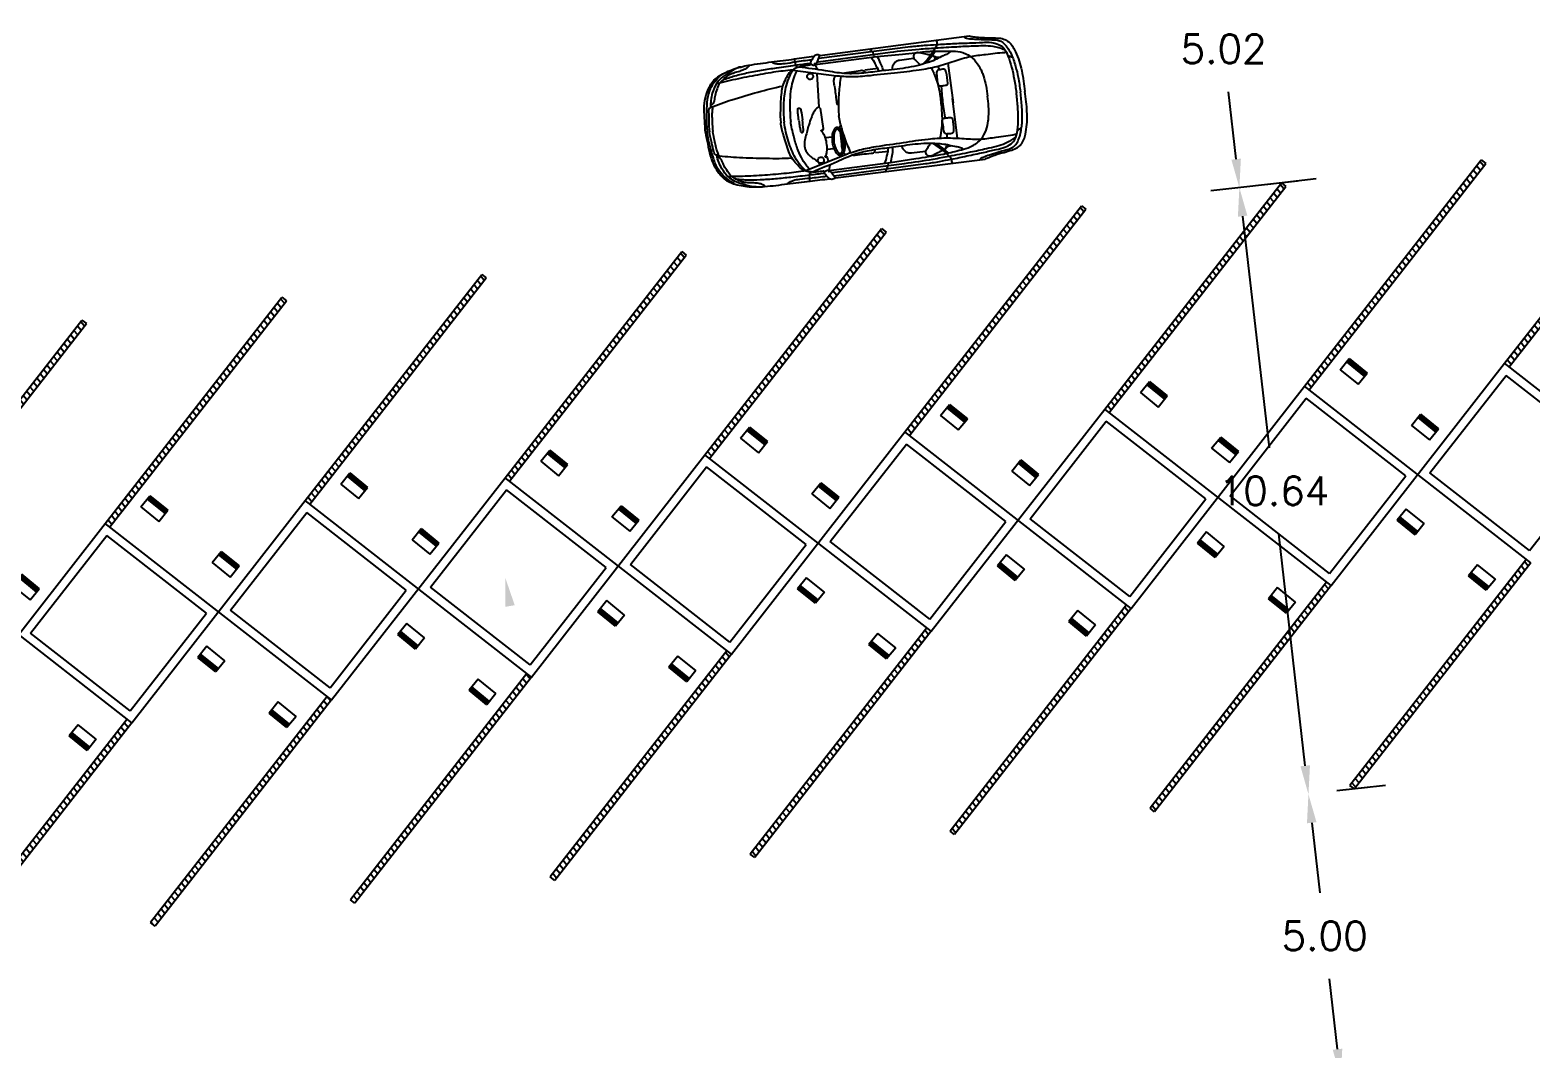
# Model space of a CAD drawing. Extents: x 506 to 706, y 928 to 1038.
# Drawn here: x 601.17 to 627.31, y 955.81 to 973.57 of the extents above; entities that cross this region are included whole.
import ezdxf

# ---------------------------------------------------------------- set-up
doc = ezdxf.new("R2010")
doc.units = 0
doc.header["$LTSCALE"] = 3
doc.header["$MEASUREMENT"] = 0
doc.header["$PDMODE"] = 34
doc.header["$PDSIZE"] = 0.8
doc.layers.get('0').update_dxf_attribs({"color": 3, "linetype": 'CONTINUOUS'})
doc.layers.get('Defpoints').update_dxf_attribs({"linetype": 'CONTINUOUS'})
for name, color, linetype in [('AUTOS', 2, 'CONTINUOUS'), ('CAJON', 37, 'CONTINUOUS'), ('GUAR', 2, 'CONTINUOUS'), ('P', 7, 'CONTINUOUS'), ('TEX-ALUMBRADO', 2, 'CONTINUOUS'), ('TOPE', 200, 'CONTINUOUS')]:
    doc.layers.add(name, color=color, linetype=linetype)
doc.layers.add('ED_GEN', color=7, linetype='CONTINUOUS', lineweight=13)
doc.styles.add('LETRAS2', font='ROMANS.SHX')
doc.dimstyles.new('COT', dxfattribs={"dimtxt": 0.5, "dimasz": 0.5, "dimexe": 0.5, "dimexo": 5, "dimgap": 0.5, "dimtad": 0, "dimtih": 1, "dimtoh": 1, "dimzin": 1, "dimdsep": 46, "dimtxsty": 'LETRAS2', "dimcen": 0.5, "dimclrd": 8, "dimclre": 8, "dimclrt": 2, "dimadec": 0, "dimazin": 0, "dimtfac": 1, "dimtix": 1, "dimtofl": 0, "dimtmove": 0, "dimatfit": 0, "dimfxl": 1, "dimtolj": 1, "dimtzin": 0, "dimarcsym": 0})
pattern_1 = [(310, (1271.9695, 616.589), (0.071816667, 0.060261338), [])]

# ---------------------------------------------------------------- blocks, each defined once
blk = doc.blocks.new('TOPE')
at = {"layer": 'TOPE'}
for p, q in [((-0.311, 0.252), (-0.153, 0.446)), ((-0.2, 0.388), (0.11, 0.136)), ((-0.185, 0.407), (0.126, 0.155)), ((-0.169, 0.427), (0.142, 0.175)), ((-0.153, 0.446), (0.157, 0.194)), ((-0.311, 0.252), (0, 0)), ((0, 0), (0.157, 0.194))]:
    blk.add_line(p, q, dxfattribs=at)
blk = doc.blocks.new('*D135')
at = {"color": 8, "linetype": 'ByBlock'}
for p, q in [((622.694, 975.77), (621.187, 975.598)), ((621.74, 975.158), (621.873, 973.987)), ((622.177, 971.317), (622.044, 972.487)), ((623.244, 970.935), (621.737, 970.763))]:
    blk.add_line(p, q, dxfattribs=at)
for points in [[(621.823, 975.168), (621.657, 975.149), (621.683, 975.655)], [(622.26, 971.326), (622.095, 971.307), (622.234, 970.82)]]:
    blk.add_solid(points, dxfattribs=at)
at = {"layer": 'Defpoints', "color": 0, "linetype": 'ByBlock'}
for p in [(627.661, 976.336), (621.683, 975.655), (628.212, 971.501)]:
    blk.add_point(p, dxfattribs=at)
at = {"color": 2, "linetype": 'ByBlock', "insert": (621.959, 973.237), "char_height": 0.5, "attachment_point": 5, "style": 'LETRAS2'}
blk.add_mtext('\\A1;5.02', dxfattribs=at)
blk = doc.blocks.new('*D136')
at = {"color": 8, "linetype": 'ByBlock'}
for p, q in [((623.574, 970.972), (622.731, 970.876)), ((622.291, 970.323), (622.75, 966.285)), ((623.381, 960.747), (622.921, 964.785)), ((624.778, 960.403), (623.934, 960.307))]:
    blk.add_line(p, q, dxfattribs=at)
for points in [[(622.373, 970.332), (622.208, 970.314), (622.234, 970.82)], [(623.464, 960.756), (623.298, 960.738), (623.437, 960.25)]]:
    blk.add_solid(points, dxfattribs=at)
at = {"layer": 'Defpoints', "color": 0, "linetype": 'ByBlock'}
for p in [(618.606, 970.407), (623.437, 960.25), (619.81, 959.837)]:
    blk.add_point(p, dxfattribs=at)
at = {"color": 2, "linetype": 'ByBlock', "insert": (622.836, 965.535), "char_height": 0.5, "attachment_point": 5, "style": 'LETRAS2'}
blk.add_mtext('\\A1;10.64', dxfattribs=at)
blk = doc.blocks.new('*D137')
at = {"color": 8, "linetype": 'ByBlock'}
for p, q in [((624.468, 960.368), (623.934, 960.307)), ((623.494, 959.753), (623.633, 958.531)), ((623.943, 955.808), (623.804, 957.031)), ((625.03, 955.428), (624.497, 955.368))]:
    blk.add_line(p, q, dxfattribs=at)
for points in [[(623.577, 959.763), (623.411, 959.744), (623.437, 960.25)], [(624.026, 955.817), (623.86, 955.798), (624, 955.311)]]:
    blk.add_solid(points, dxfattribs=at)
at = {"layer": 'Defpoints', "color": 0, "linetype": 'ByBlock'}
for p in [(619.5, 959.802), (624, 955.311), (620.062, 954.863)]:
    blk.add_point(p, dxfattribs=at)
at = {"color": 2, "linetype": 'ByBlock', "insert": (623.719, 957.781), "char_height": 0.5, "attachment_point": 5, "style": 'LETRAS2'}
blk.add_mtext('\\A1;5.00', dxfattribs=at)

msp = doc.modelspace()

# ---------------------------------------------------------------- hatches: boundary and pattern name
at = {"layer": 'GUAR'}
h = msp.add_hatch(dxfattribs=at)
h.set_pattern_fill('ANSI31', color=256, scale=0.75, angle=85, style=0)
h.set_pattern_definition([(130, (1313.75365, 621.37087), (-0.071816667, -0.060261338), [])])
h.paths.add_polyline_path([(629.929, 971.7), (630.008, 971.639), (626.932, 967.697), (626.853, 967.759)])
h = msp.add_hatch(dxfattribs=at)
h.set_pattern_fill('ANSI31', color=256, scale=0.75, angle=85, style=0)
h.set_pattern_definition([(130, (1310.27163, 620.97238), (-0.071816667, -0.060261338), [])])
h.paths.add_polyline_path([(626.447, 971.302), (626.526, 971.24), (623.45, 967.299), (623.371, 967.36)])
h = msp.add_hatch(dxfattribs=at)
h.set_pattern_fill('ANSI31', color=256, scale=0.75, angle=85, style=0)
h.set_pattern_definition([(130, (1306.78962, 620.57389), (-0.071816667, -0.060261338), [])])
h.paths.add_polyline_path([(622.965, 970.903), (623.044, 970.842), (619.968, 966.9), (619.889, 966.962)])
h = msp.add_hatch(dxfattribs=at)
h.set_pattern_fill('ANSI31', color=256, scale=0.75, angle=85, style=0)
h.set_pattern_definition([(130, (1303.30761, 620.1754), (-0.071816667, -0.060261338), [])])
h.paths.add_polyline_path([(619.483, 970.505), (619.562, 970.443), (616.486, 966.502), (616.407, 966.563)])
h = msp.add_hatch(dxfattribs=at)
h.set_pattern_fill('ANSI31', color=256, scale=0.75, angle=85, style=0)
h.set_pattern_definition([(130, (1299.8256, 619.776915), (-0.071816667, -0.060261338), [])])
h.paths.add_polyline_path([(616.001, 970.106), (616.079, 970.045), (613.004, 966.103), (612.925, 966.165)])
h = msp.add_hatch(dxfattribs=at)
h.set_pattern_fill('ANSI31', color=256, scale=0.75, angle=85, style=0)
h.set_pattern_definition([(130, (1296.343585, 619.37843), (-0.071816667, -0.060261338), [])])
h.paths.add_polyline_path([(612.519, 969.708), (612.597, 969.646), (609.522, 965.705), (609.443, 965.766)])
h = msp.add_hatch(dxfattribs=at)
h.set_pattern_fill('ANSI31', color=256, scale=0.75, angle=85, style=0)
h.set_pattern_definition([(130, (1292.86157, 618.97994), (-0.071816667, -0.060261338), [])])
h.paths.add_polyline_path([(609.037, 969.309), (609.115, 969.248), (606.04, 965.306), (605.961, 965.368)])
h = msp.add_hatch(dxfattribs=at)
h.set_pattern_fill('ANSI31', color=256, scale=0.75, angle=85, style=0)
h.set_pattern_definition([(130, (1289.37956, 618.58145), (-0.071816667, -0.060261338), [])])
h.paths.add_polyline_path([(605.555, 968.911), (605.633, 968.849), (602.558, 964.908), (602.479, 964.97)])
h = msp.add_hatch(dxfattribs=at)
h.set_pattern_fill('ANSI31', color=256, scale=0.75, angle=85, style=0)
h.set_pattern_definition([(130, (1285.89755, 618.18296), (-0.071816667, -0.060261338), [])])
h.paths.add_polyline_path([(602.073, 968.512), (602.151, 968.451), (599.076, 964.51), (598.997, 964.571)])
h = msp.add_hatch(dxfattribs=at)
h.set_pattern_fill('ANSI31', color=256, scale=0.75, angle=265, style=0)
h.set_pattern_definition([(310, (-59.58699, 1310.67258), (0.071816667, 0.060261338), [])])
h.paths.add_polyline_path([(624.238, 960.343), (624.159, 960.405), (627.234, 964.346), (627.313, 964.285)])
h = msp.add_hatch(dxfattribs=at)
h.set_pattern_fill('ANSI31', color=256, scale=0.75, angle=265, style=0)
h.set_pattern_definition([(310, (-63.069, 1310.27409), (0.071816667, 0.060261338), [])])
h.paths.add_polyline_path([(620.756, 959.945), (620.677, 960.006), (623.752, 963.948), (623.831, 963.886)])
h = msp.add_hatch(dxfattribs=at)
h.set_pattern_fill('ANSI31', color=256, scale=0.75, angle=265, style=0)
h.set_pattern_definition([(310, (-66.55101, 1309.8756), (0.071816667, 0.060261338), [])])
h.paths.add_polyline_path([(617.274, 959.546), (617.195, 959.608), (620.27, 963.549), (620.349, 963.488)])
h = msp.add_hatch(dxfattribs=at)
h.set_pattern_fill('ANSI31', color=256, scale=0.75, angle=265, style=0)
h.set_pattern_definition(pattern_1)
h.paths.add_polyline_path([(613.792, 959.148), (613.713, 959.209), (616.788, 963.151), (616.867, 963.089)])
h = msp.add_hatch(dxfattribs=at)
h.set_pattern_fill('ANSI31', color=256, scale=0.75, angle=265, style=0)
h.set_pattern_definition(pattern_1)
h.paths.add_polyline_path([(610.31, 958.749), (610.231, 958.811), (613.306, 962.752), (613.385, 962.691)])
h = msp.add_hatch(dxfattribs=at)
h.set_pattern_fill('ANSI31', color=256, scale=0.75, angle=265, style=0)
h.set_pattern_definition(pattern_1)
h.paths.add_polyline_path([(606.828, 958.351), (606.749, 958.412), (609.824, 962.354), (609.903, 962.292)])
h = msp.add_hatch(dxfattribs=at)
h.set_pattern_fill('ANSI31', color=256, scale=0.75, angle=265, style=0)
h.set_pattern_definition(pattern_1)
h.paths.add_polyline_path([(603.346, 957.952), (603.267, 958.014), (606.342, 961.955), (606.421, 961.894)])
h = msp.add_hatch(dxfattribs=at)
h.set_pattern_fill('ANSI31', color=256, scale=0.75, angle=265, style=0)
h.set_pattern_definition(pattern_1)
h.paths.add_polyline_path([(599.864, 957.554), (599.785, 957.616), (602.86, 961.557), (602.939, 961.495)])

# ---------------------------------------------------------------- linework, layer by layer
at = {"layer": 'AUTOS'}
for p, q in [((614.923, 973.12), (617.529, 973.464)), ((614.895, 973.014), (616.151, 973.181)), ((614.91, 973.077), (616.504, 973.277)), ((615.919, 973.104), (616.365, 973.148)), ((614.828, 972.981), (614.871, 972.987)), ((614.847, 972.967), (614.828, 972.981)), ((614.847, 972.967), (615.919, 973.104)), ((614.885, 972.883), (614.847, 972.967)), ((614.871, 972.987), (614.923, 973.12)), ((615.708, 972.87), (615.942, 972.904)), ((616.559, 973.071), (616.312, 973.037)), ((617.158, 972.99), (617.247, 972.298)), ((618.201, 973.12), (618.282, 973.095)), ((614.455, 972.867), (615.214, 972.77)), ((614.874, 972.807), (614.908, 972.22)), ((617.326, 971.681), (617.237, 972.373)), ((614.929, 972.206), (614.983, 971.851)), ((618.368, 971.819), (618.441, 971.863)), ((615.138, 971.701), (615.025, 971.689)), ((614.68, 971.116), (615.39, 971.402)), ((615.171, 971.499), (615.051, 971.483)), ((615.197, 970.99), (617.805, 971.316)), ((615.893, 971.43), (616.128, 971.457)), ((616.157, 971.257), (616.599, 971.327)), ((616.767, 971.451), (616.52, 971.421)), ((615.084, 971.119), (615.07, 971.1)), ((615.07, 971.1), (615.113, 971.106)), ((615.084, 971.119), (616.157, 971.257)), ((615.1, 971.21), (615.084, 971.119)), ((615.113, 971.106), (615.197, 970.99)), ((615.143, 971.085), (616.4, 971.242)), ((615.173, 971.028), (616.766, 971.238))]:
    msp.add_line(p, q, dxfattribs=at)
for centre in [(614.758, 972.758), (614.945, 971.298)]:
    msp.add_ellipse(centre, major_axis=(-0.0068, 0.0532), ratio=0.983266, start_param=-1.570796, end_param=4.712389, dxfattribs=at)
for points, knots in [([(617.44, 973.449), (617.445, 973.441), (617.467, 973.428), (617.528, 973.412), (617.633, 973.411), (617.771, 973.399), (617.904, 973.398), (618.014, 973.399), (618.098, 973.365), (618.16, 973.306), (618.218, 973.23), (618.261, 973.14), (618.305, 973.04), (618.324, 972.97), (618.334, 972.932)], [0, 0, 0, 0, 0.0219205, 0.0572122, 0.1522539, 0.2718866, 0.3894011, 0.4710097, 0.5346344, 0.5986698, 0.6733118, 0.758696, 0.8351341, 0.9293726, 0.9293726, 0.9293726, 0.9293726]), ([(617.529, 973.464), (617.55, 973.454), (617.614, 973.448), (617.729, 973.434), (617.87, 973.433), (618.008, 973.429), (618.119, 973.42), (618.204, 973.372), (618.271, 973.308), (618.332, 973.201), (618.387, 973.066), (618.426, 972.941), (618.439, 972.869), (618.442, 972.853)], [0, 0, 0, 0, 0.056668, 0.14946, 0.28161, 0.392935, 0.481686, 0.542967, 0.622845, 0.69797, 0.833643, 0.965665, 1.00577, 1.00577, 1.00577, 1.00577]), ([(617.208, 973.2), (617.191, 973.183), (617.15, 973.146), (617.058, 973.115), (616.959, 973.055), (616.82, 973.002), (616.656, 972.952), (616.404, 972.897), (616.105, 972.869), (615.82, 972.83), (615.576, 972.806), (615.326, 972.801), (614.978, 972.867), (614.716, 972.9), (614.562, 972.92)], [0, 0, 0, 0, 0.05975, 0.126928, 0.230034, 0.336675, 0.482225, 0.641324, 0.954906, 1.203173, 1.330375, 1.542773, 1.802261, 2.175545, 2.175545, 2.175545, 2.175545]), ([(615.214, 972.77), (615.245, 972.766), (615.323, 972.762), (615.449, 972.751), (615.596, 972.759), (615.855, 972.779), (616.209, 972.824), (616.618, 972.861), (616.966, 972.927), (617.26, 973.021), (617.538, 973.115), (617.837, 973.142), (618.044, 973.172), (618.165, 973.178), (618.175, 973.179)], [0, 0, 0, 0, 0.073325, 0.188896, 0.303039, 0.425821, 0.811242, 1.159737, 1.41058, 1.660623, 1.899627, 2.11145, 2.377727, 2.401703, 2.401703, 2.401703, 2.401703]), ([(615.791, 973.235), (615.805, 973.222), (615.837, 973.195), (615.861, 973.146), (615.874, 973.112), (615.876, 973.096)], [1.808086, 1.808086, 1.808086, 1.808086, 2.918874, 4.131288, 5.10151, 5.10151, 5.10151, 5.10151]), ([(616.151, 973.181), (616.318, 973.202), (616.581, 973.231), (616.969, 973.255), (617.188, 973.273), (617.313, 973.275)], [0, 0, 0, 0, 0.4042759, 0.6333827, 0.9326252, 0.9326252, 0.9326252, 0.9326252]), ([(616.365, 973.148), (616.439, 973.157), (616.596, 973.169), (616.775, 973.194), (616.983, 973.198), (617.16, 973.204), (617.319, 973.197), (617.372, 973.184)], [0, 0, 0, 0, 0.1783018, 0.3787173, 0.431954, 0.6762374, 0.8077184, 0.8077184, 0.8077184, 0.8077184]), ([(616.504, 973.277), (616.586, 973.287), (616.737, 973.301), (616.981, 973.315), (617.241, 973.332), (617.508, 973.34), (617.734, 973.35), (617.904, 973.357), (618.034, 973.325), (618.128, 973.263), (618.174, 973.184), (618.248, 973.009), (618.304, 972.772), (618.339, 972.556), (618.349, 972.478)], [0, 0, 0, 0, 0.198873, 0.363323, 0.587433, 0.823543, 1.004622, 1.129816, 1.230113, 1.320655, 1.388577, 1.443334, 1.771447, 1.958652, 1.958652, 1.958652, 1.958652]), ([(616.854, 973.132), (616.827, 973.135), (616.762, 973.142), (616.68, 973.17), (616.602, 973.176), (616.554, 973.136), (616.559, 973.094), (616.564, 973.058), (616.596, 973.042), (616.625, 973.002), (616.661, 972.979), (616.67, 972.956)], [0, 0, 0, 0, 0.0655106, 0.1550445, 0.2094604, 0.2438604, 0.287164, 0.3001388, 0.3275984, 0.3616951, 0.4200969, 0.4200969, 0.4200969, 0.4200969]), ([(616.958, 973.39), (616.959, 973.365), (616.973, 973.315), (616.935, 973.251), (616.863, 973.132), (616.79, 973.037), (616.72, 972.972)], [0, 0, 0, 0, 0.0597371, 0.1139981, 0.1672498, 0.3938869, 0.3938869, 0.3938869, 0.3938869]), ([(616.936, 973.195), (616.919, 973.169), (616.87, 973.098), (616.815, 973.029), (616.776, 972.989)], [0, 0, 0, 0, 1.868162, 5.271297, 5.271297, 5.271297, 5.271297]), ([(617.313, 973.275), (617.407, 973.284), (617.563, 973.288), (617.77, 973.298), (617.922, 973.291), (618.053, 973.258), (618.156, 973.227), (618.175, 973.179)], [0, 0, 0, 0, 0.2277977, 0.3719478, 0.4996814, 0.5863441, 0.709615, 0.709615, 0.709615, 0.709615]), ([(617.372, 973.184), (617.402, 973.178), (617.464, 973.157), (617.575, 973.098), (617.675, 972.983), (617.742, 972.862), (617.767, 972.786), (617.774, 972.762)], [0, 0, 0, 0, 0.0720749, 0.1581284, 0.2958089, 0.4262456, 0.4842292, 0.4842292, 0.4842292, 0.4842292]), ([(612.934, 971.782), (612.926, 971.849), (612.919, 972.051), (612.896, 972.327), (612.988, 972.548), (613.058, 972.674), (613.154, 972.755), (613.267, 972.824), (613.402, 972.877), (613.496, 972.914), (613.55, 972.922)], [0, 0, 0, 0, 0.16039, 0.479033, 0.632967, 0.722015, 0.817474, 0.927562, 1.03733, 1.167094, 1.167094, 1.167094, 1.167094]), ([(613.55, 972.922), (613.477, 972.911), (613.364, 972.834), (613.215, 972.747), (613.111, 972.621), (613.035, 972.446), (613.021, 972.299), (613.022, 972.215)], [0, 0, 0, 0, 0.1772572, 0.3124951, 0.4151678, 0.5597243, 0.7575412, 0.7575412, 0.7575412, 0.7575412]), ([(613.227, 972.681), (613.25, 972.703), (613.317, 972.728), (613.457, 972.773), (613.658, 972.823), (613.911, 972.868), (614.196, 972.913), (614.48, 972.952), (614.677, 972.978), (614.763, 972.99)], [0, 0, 0, 0, 0.076148, 0.165903, 0.355672, 0.569871, 0.782325, 1.050047, 1.257936, 1.257936, 1.257936, 1.257936]), ([(613.694, 972.955), (613.694, 972.94), (613.665, 972.905), (613.604, 972.874), (613.521, 972.843), (613.441, 972.822), (613.377, 972.798), (613.346, 972.785), (613.332, 972.779)], [0, 0, 0, 0, 0.034703, 0.0959761, 0.1659336, 0.2471559, 0.2929944, 0.3295918, 0.3295918, 0.3295918, 0.3295918]), ([(613.55, 972.922), (613.595, 972.938), (613.776, 972.968), (614.086, 973.012), (614.465, 973.058), (614.709, 973.093), (614.823, 973.109)], [0, 0, 0, 0, 0.114897, 0.437061, 0.754269, 1.029686, 1.029686, 1.029686, 1.029686]), ([(614.092, 973.009), (614.1, 972.996), (614.142, 972.984), (614.216, 972.972), (614.339, 972.986), (614.533, 973.018), (614.69, 973.04), (614.789, 973.053)], [0, 0, 0, 0, 0.0364992, 0.0923739, 0.1867837, 0.3273982, 0.5667068, 0.5667068, 0.5667068, 0.5667068]), ([(614.744, 972.952), (614.71, 972.948), (614.641, 972.942), (614.544, 972.915), (614.455, 972.881), (614.376, 972.814), (614.329, 972.709), (614.27, 972.599), (614.246, 972.413), (614.237, 972.2), (614.235, 972.023), (614.244, 971.95)], [0, 0, 0, 0, 0.082256, 0.165174, 0.241383, 0.30939, 0.405348, 0.511507, 0.603349, 0.843635, 1.017671, 1.017671, 1.017671, 1.017671]), ([(614.48, 973.063), (614.483, 973.039), (614.492, 972.997), (614.505, 972.938), (614.531, 972.92), (614.542, 972.913)], [0, 0, 0, 0, 1.462159, 2.651105, 3.386321, 3.386321, 3.386321, 3.386321]), ([(614.763, 972.99), (614.763, 972.98), (614.767, 972.961), (614.749, 972.954), (614.744, 972.952)], [0, 0, 0, 0, 0.02274132, 0.03717479, 0.03717479, 0.03717479, 0.03717479]), ([(614.923, 973.12), (614.914, 973.125), (614.881, 973.14), (614.815, 973.117), (614.795, 973.052), (614.746, 972.996), (614.793, 972.949), (614.835, 972.952), (614.847, 972.967)], [0, 0, 0, 0, 0.024864, 0.0846267, 0.1362471, 0.1900683, 0.2245199, 0.2681841, 0.2681841, 0.2681841, 0.2681841]), ([(615.821, 973.092), (615.847, 973.059), (615.887, 972.975), (615.936, 972.895), (615.95, 972.847)], [0, 0, 0, 0, 0.1000351, 0.2184418, 0.2184418, 0.2184418, 0.2184418]), ([(615.925, 973.105), (615.946, 973.069), (615.975, 972.996), (616.014, 972.915), (616.025, 972.869), (616.027, 972.857)], [0, 0, 0, 0, 2.528586, 4.711885, 5.408215, 5.408215, 5.408215, 5.408215]), ([(616.312, 973.037), (616.292, 973.035), (616.243, 973.021), (616.2, 972.956), (616.181, 972.902), (616.185, 972.875)], [0, 0, 0, 0, 0.0486628, 0.1144515, 0.1777721, 0.1777721, 0.1777721, 0.1777721]), ([(616.862, 972.91), (616.875, 972.897), (616.897, 972.848), (616.932, 972.758), (616.983, 972.623), (617.023, 972.435), (617.042, 972.291), (617.053, 972.211)], [0, 0, 0, 0, 0.0451009, 0.1211996, 0.2308505, 0.385263, 0.5739042, 0.5739042, 0.5739042, 0.5739042]), ([(617.016, 973.09), (616.994, 973.089), (616.946, 973.08), (616.911, 973.115), (616.89, 973.121)], [0, 0, 0, 0, 0.0535488, 0.1060573, 0.1060573, 0.1060573, 0.1060573]), ([(616.89, 973.121), (616.906, 973.117), (616.925, 973.09), (616.939, 973.064), (616.945, 973.052)], [0, 0, 0, 0, 0.983949, 1.771691, 1.771691, 1.771691, 1.771691]), ([(616.971, 972.68), (616.966, 972.721), (616.965, 972.774), (616.955, 972.841), (616.986, 972.877), (617.034, 972.872), (617.076, 972.889), (617.107, 972.875), (617.12, 972.855), (617.14, 972.777), (617.151, 972.703), (617.155, 972.625), (617.137, 972.61), (617.109, 972.602), (617.067, 972.6), (617.029, 972.589), (616.987, 972.598), (616.98, 972.638), (616.973, 972.663), (616.971, 972.68)], [0, 0, 0, 0, 0.0969044, 0.1295913, 0.1506192, 0.1985921, 0.2360698, 0.2557908, 0.2719711, 0.2929882, 0.44406, 0.4519132, 0.4720918, 0.4918599, 0.5228758, 0.5707096, 0.5892096, 0.6145759, 0.654681, 0.654681, 0.654681, 0.654681]), ([(618.334, 972.932), (618.355, 972.871), (618.386, 972.725), (618.408, 972.577), (618.419, 972.492)], [0, 0, 0, 0, 0.1502861, 0.3522699, 0.3522699, 0.3522699, 0.3522699]), ([(613.198, 972.778), (613.167, 972.744), (613.109, 972.682), (613.021, 972.565), (612.962, 972.4), (612.954, 972.22), (612.946, 972.011), (612.954, 971.874), (612.965, 971.786)], [0, 0, 0, 0, 0.1095129, 0.2035347, 0.3452507, 0.5161382, 0.6275464, 0.8383798, 0.8383798, 0.8383798, 0.8383798]), ([(613.339, 972.821), (613.342, 972.808), (613.344, 972.781), (613.312, 972.767), (613.276, 972.734), (613.231, 972.691), (613.167, 972.631), (613.136, 972.537), (613.097, 972.437), (613.092, 972.358), (613.08, 972.312), (613.069, 972.279), (613.041, 972.263), (613.022, 972.259)], [0, 0, 0, 0, 0.0304541, 0.0502818, 0.0786089, 0.1479133, 0.1986294, 0.2831705, 0.3780326, 0.4523267, 0.4667809, 0.4902599, 0.5347198, 0.5347198, 0.5347198, 0.5347198]), ([(614.455, 972.867), (614.343, 972.861), (614.105, 972.829), (613.742, 972.767), (613.429, 972.702), (613.242, 972.654), (613.181, 972.639)], [0, 0, 0, 0, 0.269375, 0.574535, 0.885339, 1.036319, 1.036319, 1.036319, 1.036319]), ([(614.455, 972.867), (614.433, 972.834), (614.383, 972.75), (614.318, 972.561), (614.286, 972.288), (614.29, 972.071), (614.305, 971.958)], [0, 0, 0, 0, 0.0947759, 0.2311242, 0.4700259, 0.7400315, 0.7400315, 0.7400315, 0.7400315]), ([(614.526, 972.855), (614.51, 972.831), (614.475, 972.757), (614.436, 972.62), (614.404, 972.438), (614.405, 972.218), (614.407, 972.058), (614.418, 971.972)], [0, 0, 0, 0, 0.0708922, 0.1925846, 0.3348457, 0.5072814, 0.7109928, 0.7109928, 0.7109928, 0.7109928]), ([(615.2, 972.77), (615.189, 972.761), (615.171, 972.729), (615.161, 972.662), (615.193, 972.526), (615.204, 972.4), (615.218, 972.283), (615.238, 972.265), (615.248, 972.258)], [0, 0, 0, 0, 0.842998, 2.122875, 3.997599, 9.174838, 10.012722, 10.751336, 10.751336, 10.751336, 10.751336]), ([(615.291, 972.757), (615.286, 972.709), (615.262, 972.567), (615.246, 972.337), (615.249, 972.154), (615.259, 972.069)], [0, 0, 0, 0, 0.1139079, 0.3411539, 0.543502, 0.543502, 0.543502, 0.543502]), ([(615.319, 972.815), (615.371, 972.827), (615.479, 972.838), (615.594, 972.856), (615.677, 972.87), (615.703, 972.845), (615.715, 972.828), (615.719, 972.82)], [0, 0, 0, 0, 3.267856, 6.568708, 7.399663, 8.099385, 8.621705, 8.621705, 8.621705, 8.621705]), ([(617.774, 972.762), (617.794, 972.706), (617.827, 972.591), (617.837, 972.472), (617.844, 972.413)], [0, 0, 0, 0, 0.140379, 0.2808468, 0.2808468, 0.2808468, 0.2808468]), ([(613.022, 972.215), (613.143, 972.269), (613.418, 972.362), (613.837, 972.484), (614.131, 972.562), (614.275, 972.591)], [0, 0, 0, 0, 0.317374, 0.69576, 1.04714, 1.04714, 1.04714, 1.04714]), ([(616.766, 971.238), (616.848, 971.248), (616.997, 971.273), (617.237, 971.321), (617.493, 971.371), (617.754, 971.43), (617.974, 971.478), (618.141, 971.514), (618.258, 971.578), (618.333, 971.661), (618.358, 971.75), (618.386, 971.938), (618.38, 972.182), (618.359, 972.399), (618.349, 972.478)], [0, 0, 0, 0, 0.198873, 0.363323, 0.587433, 0.823543, 1.004622, 1.129816, 1.230113, 1.320655, 1.388577, 1.443334, 1.771447, 1.958652, 1.958652, 1.958652, 1.958652]), ([(617.02, 971.683), (617.029, 971.699), (617.038, 971.752), (617.049, 971.848), (617.064, 971.992), (617.055, 972.184), (617.037, 972.328), (617.027, 972.407)], [0, 0, 0, 0, 0.0451009, 0.1211996, 0.2308505, 0.385263, 0.5739042, 0.5739042, 0.5739042, 0.5739042]), ([(617.038, 972.593), (617.039, 972.588), (617.049, 972.483), (617.058, 972.378), (617.067, 972.279)], [11.235438, 11.235438, 11.235438, 11.235438, 11.552536, 17.586883, 17.586883, 17.586883, 17.586883]), ([(617.865, 972.057), (617.869, 972.116), (617.872, 972.236), (617.852, 972.354), (617.844, 972.413)], [0, 0, 0, 0, 0.140379, 0.2808468, 0.2808468, 0.2808468, 0.2808468]), ([(618.449, 972.035), (618.454, 972.098), (618.447, 972.248), (618.431, 972.396), (618.42, 972.481)], [0, 0, 0, 0, 0.1502861, 0.3522699, 0.3522699, 0.3522699, 0.3522699]), ([(613.022, 972.215), (613.009, 972.212), (612.988, 972.184), (612.989, 972.102), (612.996, 971.971), (612.992, 971.854), (613.001, 971.79)], [0, 0, 0, 0, 0.0314754, 0.0702057, 0.1915753, 0.3439346, 0.3439346, 0.3439346, 0.3439346]), ([(613.048, 972.224), (613.053, 972.223), (613.055, 972.2), (613.052, 972.168), (613.044, 972.096), (613.048, 972.03), (613.053, 971.924), (613.054, 971.856), (613.061, 971.798)], [0, 0, 0, 0, 0.0114788, 0.0403472, 0.0875838, 0.1755608, 0.1991501, 0.3369659, 0.3369659, 0.3369659, 0.3369659]), ([(614.56, 971.991), (614.555, 972.027), (614.545, 972.086), (614.544, 972.151), (614.537, 972.197), (614.559, 972.207), (614.575, 972.208), (614.592, 972.19), (614.604, 972.118), (614.615, 972.053), (614.624, 971.999)], [0, 0, 0, 0, 0.0857277, 0.1381048, 0.1641986, 0.1769751, 0.1890325, 0.2028129, 0.2286049, 0.3592554, 0.3592554, 0.3592554, 0.3592554]), ([(614.929, 972.206), (614.925, 972.213), (614.897, 972.231), (614.848, 972.181), (614.81, 972.122), (614.769, 972.024), (614.724, 971.887), (614.686, 971.736), (614.652, 971.596), (614.665, 971.485), (614.723, 971.398), (614.792, 971.335), (614.862, 971.3), (614.904, 971.258), (614.927, 971.23), (614.933, 971.218)], [0, 0, 0, 0, 0.527288, 1.647451, 3.487558, 5.099073, 7.968657, 12.238313, 14.475187, 16.613757, 18.744202, 20.639343, 22.223389, 23.452731, 24.286529, 24.286529, 24.286529, 24.286529]), ([(617.11, 972.034), (617.109, 972.039), (617.093, 972.143), (617.075, 972.247), (617.059, 972.346)], [11.235438, 11.235438, 11.235438, 11.235438, 11.552536, 17.586883, 17.586883, 17.586883, 17.586883]), ([(617.805, 971.316), (617.823, 971.331), (617.883, 971.353), (617.991, 971.396), (618.128, 971.432), (618.26, 971.471), (618.364, 971.508), (618.435, 971.575), (618.483, 971.654), (618.515, 971.774), (618.535, 971.918), (618.541, 972.048), (618.535, 972.121), (618.534, 972.138)], [0, 0, 0, 0, 0.056668, 0.14946, 0.28161, 0.392935, 0.481686, 0.542967, 0.622845, 0.69797, 0.833643, 0.965665, 1.00577, 1.00577, 1.00577, 1.00577]), ([(614.981, 971.107), (614.947, 971.102), (614.879, 971.09), (614.778, 971.092), (614.683, 971.102), (614.59, 971.147), (614.518, 971.237), (614.433, 971.329), (614.363, 971.503), (614.3, 971.706), (614.253, 971.877), (614.244, 971.95)], [0, 0, 0, 0, 0.082256, 0.165174, 0.241383, 0.30939, 0.405348, 0.511507, 0.603349, 0.843635, 1.017671, 1.017671, 1.017671, 1.017671]), ([(614.68, 971.116), (614.651, 971.143), (614.58, 971.211), (614.47, 971.378), (614.37, 971.633), (614.32, 971.844), (614.305, 971.958)], [0, 0, 0, 0, 0.0947759, 0.2311242, 0.4700259, 0.7400315, 0.7400315, 0.7400315, 0.7400315]), ([(614.746, 971.145), (614.724, 971.165), (614.671, 971.228), (614.599, 971.35), (614.522, 971.518), (614.467, 971.732), (614.429, 971.887), (614.418, 971.972)], [0, 0, 0, 0, 0.0708922, 0.1925846, 0.3348457, 0.5072814, 0.7109928, 0.7109928, 0.7109928, 0.7109928]), ([(614.56, 971.991), (614.565, 971.955), (614.57, 971.894), (614.585, 971.831), (614.59, 971.785), (614.613, 971.781), (614.63, 971.784), (614.641, 971.805), (614.635, 971.878), (614.629, 971.944), (614.624, 971.999)], [0, 0, 0, 0, 0.0857277, 0.1381048, 0.1641986, 0.1769751, 0.1890325, 0.2028129, 0.2286049, 0.3592554, 0.3592554, 0.3592554, 0.3592554]), ([(615.054, 971.364), (615.049, 971.361), (615.042, 971.353), (615.023, 971.346), (615.02, 971.358), (615.021, 971.365), (615.027, 971.375), (615.038, 971.387), (615.046, 971.414), (615.053, 971.463), (615.052, 971.549), (615.04, 971.636), (615.015, 971.718), (614.982, 971.765), (614.967, 971.804), (614.945, 971.811), (614.951, 971.818), (614.958, 971.823), (614.969, 971.823), (614.978, 971.827), (614.993, 971.826), (614.984, 971.843), (614.983, 971.851)], [0, 0, 0, 0, 0.0138597, 0.0278304, 0.0329137, 0.0379971, 0.0465756, 0.0592704, 0.0762214, 0.1105991, 0.1789801, 0.2766959, 0.3173629, 0.3800771, 0.4110544, 0.4160421, 0.4210284, 0.4277212, 0.4387433, 0.4448131, 0.4508005, 0.4694463, 0.4694463, 0.4694463, 0.4694463]), ([(615.138, 971.701), (615.137, 971.684), (615.14, 971.776), (615.158, 971.804), (615.184, 971.853), (615.219, 971.869), (615.259, 971.867), (615.29, 971.826), (615.336, 971.774), (615.36, 971.695), (615.371, 971.604), (615.37, 971.52), (615.353, 971.449), (615.326, 971.403), (615.293, 971.385), (615.267, 971.387), (615.243, 971.393), (615.222, 971.416), (615.185, 971.457), (615.154, 971.553), (615.138, 971.591), (615.139, 971.717), (615.138, 971.701)], [0, 0, 0, 0, 0.03969, 0.089634, 0.13125, 0.1542862, 0.1797268, 0.2207266, 0.2680991, 0.3447665, 0.4095645, 0.4843001, 0.541515, 0.5817687, 0.6060665, 0.6262474, 0.6436722, 0.6634686, 0.6988791, 0.7758465, 0.8696394, 0.907731, 0.907731, 0.907731, 0.907731]), ([(615.168, 971.708), (615.168, 971.713), (615.169, 971.719), (615.17, 971.732), (615.17, 971.739), (615.172, 971.758), (615.174, 971.767), (615.178, 971.778), (615.18, 971.782), (615.184, 971.79), (615.185, 971.793), (615.191, 971.803), (615.196, 971.811), (615.203, 971.822), (615.206, 971.825), (615.211, 971.83), (615.213, 971.831), (615.217, 971.834), (615.22, 971.835), (615.227, 971.837), (615.231, 971.837), (615.237, 971.836), (615.238, 971.836), (615.241, 971.835), (615.244, 971.833), (615.25, 971.828), (615.254, 971.824), (615.262, 971.814), (615.267, 971.808), (615.276, 971.798), (615.28, 971.793), (615.289, 971.781), (615.294, 971.774), (615.302, 971.761), (615.306, 971.754), (615.313, 971.739), (615.316, 971.732), (615.324, 971.707), (615.328, 971.689), (615.334, 971.654), (615.336, 971.636), (615.341, 971.582), (615.34, 971.546), (615.333, 971.498), (615.33, 971.485), (615.323, 971.465), (615.321, 971.458), (615.315, 971.445), (615.311, 971.439), (615.305, 971.43), (615.301, 971.426), (615.294, 971.421), (615.291, 971.419), (615.286, 971.418), (615.285, 971.417), (615.281, 971.417), (615.278, 971.417), (615.272, 971.418), (615.268, 971.419), (615.263, 971.42), (615.261, 971.42), (615.26, 971.421), (615.259, 971.421), (615.258, 971.422), (615.257, 971.423), (615.255, 971.425), (615.252, 971.428), (615.247, 971.433), (615.245, 971.436), (615.24, 971.441), (615.238, 971.444), (615.232, 971.451), (615.228, 971.456), (615.221, 971.465), (615.218, 971.47), (615.212, 971.482), (615.209, 971.488), (615.201, 971.506), (615.197, 971.519), (615.19, 971.539), (615.187, 971.546), (615.183, 971.558), (615.181, 971.564), (615.176, 971.579), (615.174, 971.589), (615.171, 971.612), (615.171, 971.619), (615.17, 971.634), (615.169, 971.642), (615.169, 971.666), (615.169, 971.687), (615.168, 971.701), (615.168, 971.703), (615.168, 971.705), (615.168, 971.706), (615.168, 971.707), (615.168, 971.707), (615.168, 971.708)], [0.497033, 0.497033, 0.497033, 0.497033, 0.723444, 0.723444, 0.974636, 0.974636, 1.50964, 1.50964, 2.044645, 2.044645, 2.271061, 2.271061, 2.862376, 2.862376, 3.217654, 3.217654, 3.537253, 3.537253, 3.856852, 3.856852, 4.368613, 4.368613, 4.584627, 4.584627, 4.99269, 4.99269, 5.400753, 5.400753, 5.808816, 5.808816, 6.216879, 6.216879, 6.778716, 6.778716, 7.350371, 7.350371, 7.922025, 7.922025, 9.065335, 9.065335, 10.208644, 10.208644, 12.495263, 12.495263, 13.409896, 13.409896, 13.929088, 13.929088, 14.44828, 14.44828, 14.909885, 14.909885, 15.371489, 15.371489, 15.62524, 15.62524, 15.87899, 15.87899, 16.120875, 16.120875, 16.36276, 16.36276, 16.51635, 16.51635, 16.669941, 16.669941, 16.921521, 16.921521, 17.136676, 17.136676, 17.351831, 17.351831, 17.782142, 17.782142, 18.204974, 18.204974, 18.627807, 18.627807, 19.473473, 19.473473, 19.978923, 19.978923, 20.484372, 20.484372, 21.475119, 21.475119, 21.859144, 21.859144, 22.162884, 22.162884, 22.770362, 22.770362, 22.900493, 22.900493, 22.951221, 22.951221, 22.964298, 22.964298, 22.964298, 22.964298]), ([(615.461, 971.434), (615.444, 971.479), (615.385, 971.61), (615.315, 971.822), (615.269, 971.992), (615.259, 972.069)], [0, 0, 0, 0, 0.1139079, 0.3411539, 0.5260188, 0.5260188, 0.5260188, 0.5260188]), ([(615.275, 971.846), (615.273, 971.856), (615.273, 971.878), (615.285, 971.896), (615.293, 971.905)], [9.436432, 9.436432, 9.436432, 9.436432, 10.012722, 10.751336, 10.751336, 10.751336, 10.751336]), ([(617.067, 971.933), (617.072, 971.893), (617.085, 971.841), (617.092, 971.774), (617.131, 971.747), (617.176, 971.763), (617.221, 971.758), (617.248, 971.779), (617.255, 971.802), (617.255, 971.882), (617.247, 971.957), (617.231, 972.033), (617.21, 972.043), (617.181, 972.044), (617.14, 972.035), (617.1, 972.036), (617.062, 972.017), (617.065, 971.976), (617.065, 971.95), (617.067, 971.933)], [0, 0, 0, 0, 0.0969044, 0.1295913, 0.1506192, 0.1985921, 0.2360698, 0.2557908, 0.2719711, 0.2929882, 0.44406, 0.4519132, 0.4720918, 0.4918599, 0.5228758, 0.5707096, 0.5892096, 0.6145759, 0.654681, 0.654681, 0.654681, 0.654681]), ([(617.582, 971.547), (617.61, 971.56), (617.665, 971.597), (617.757, 971.681), (617.825, 971.818), (617.859, 971.953), (617.864, 972.033), (617.865, 972.057)], [0, 0, 0, 0, 0.0720749, 0.1581284, 0.2958089, 0.4262456, 0.4842292, 0.4842292, 0.4842292, 0.4842292]), ([(617.715, 971.308), (617.718, 971.317), (617.736, 971.335), (617.791, 971.366), (617.893, 971.394), (618.023, 971.44), (618.151, 971.475), (618.258, 971.502), (618.331, 971.555), (618.376, 971.629), (618.412, 971.716), (618.431, 971.815), (618.448, 971.922), (618.45, 971.995), (618.449, 972.035)], [0, 0, 0, 0, 0.0219205, 0.0572122, 0.1522539, 0.2718866, 0.3894011, 0.4710097, 0.5346344, 0.5986698, 0.6733118, 0.758696, 0.8351341, 0.9293726, 0.9293726, 0.9293726, 0.9293726]), ([(612.934, 971.782), (612.943, 971.714), (612.988, 971.517), (613.036, 971.245), (613.18, 971.053), (613.28, 970.949), (613.393, 970.896), (613.519, 970.857), (613.664, 970.84), (613.764, 970.828), (613.818, 970.834)], [0, 0, 0, 0, 0.16039, 0.479033, 0.632967, 0.722015, 0.817474, 0.927562, 1.03733, 1.167094, 1.167094, 1.167094, 1.167094]), ([(613.441, 970.884), (613.403, 970.909), (613.331, 970.955), (613.216, 971.045), (613.117, 971.19), (613.064, 971.363), (613.004, 971.562), (612.977, 971.697), (612.965, 971.786)], [0, 0, 0, 0, 0.1095129, 0.2035347, 0.3452507, 0.5161382, 0.6275464, 0.8383798, 0.8383798, 0.8383798, 0.8383798]), ([(613.129, 971.384), (613.116, 971.384), (613.088, 971.405), (613.069, 971.485), (613.042, 971.614), (613.009, 971.726), (613.001, 971.79)], [0, 0, 0, 0, 0.0314754, 0.0702057, 0.1915753, 0.3439346, 0.3439346, 0.3439346, 0.3439346]), ([(613.156, 971.382), (613.161, 971.384), (613.157, 971.407), (613.146, 971.437), (613.12, 971.505), (613.107, 971.57), (613.086, 971.674), (613.069, 971.74), (613.061, 971.798)], [0, 0, 0, 0, 0.0114788, 0.0403472, 0.0875838, 0.1755608, 0.1991501, 0.3369659, 0.3369659, 0.3369659, 0.3369659]), ([(617.428, 971.49), (617.406, 971.503), (617.358, 971.528), (617.261, 971.534), (617.15, 971.568), (617.003, 971.584), (616.831, 971.591), (616.573, 971.58), (616.277, 971.531), (615.991, 971.497), (615.75, 971.459), (615.506, 971.4), (615.186, 971.249), (614.941, 971.15), (614.797, 971.092)], [0, 0, 0, 0, 0.05975, 0.126928, 0.230034, 0.336675, 0.482225, 0.641324, 0.954906, 1.203173, 1.330375, 1.542773, 1.802261, 2.175545, 2.175545, 2.175545, 2.175545]), ([(615.324, 971.466), (615.322, 971.472), (615.311, 971.508), (615.308, 971.618), (615.293, 971.717), (615.283, 971.789)], [1.749253, 1.749253, 1.749253, 1.749253, 2.122875, 3.997599, 8.307432, 8.307432, 8.307432, 8.307432]), ([(615.39, 971.402), (615.418, 971.414), (615.494, 971.437), (615.613, 971.48), (615.757, 971.51), (616.012, 971.555), (616.366, 971.601), (616.771, 971.669), (617.125, 971.693), (617.433, 971.676), (617.726, 971.656), (618.022, 971.705), (618.23, 971.729), (618.348, 971.753), (618.358, 971.755)], [0, 0, 0, 0, 0.073325, 0.188896, 0.303039, 0.425821, 0.811242, 1.159737, 1.41058, 1.660623, 1.899627, 2.11145, 2.377727, 2.401703, 2.401703, 2.401703, 2.401703]), ([(617.068, 971.466), (617.043, 971.456), (616.982, 971.434), (616.909, 971.386), (616.836, 971.361), (616.779, 971.387), (616.774, 971.428), (616.769, 971.465), (616.795, 971.488), (616.813, 971.534), (616.842, 971.565), (616.846, 971.59)], [0, 0, 0, 0, 0.0655106, 0.1550445, 0.2094604, 0.2438604, 0.287164, 0.3001388, 0.3275984, 0.3616951, 0.4200969, 0.4200969, 0.4200969, 0.4200969]), ([(617.234, 971.243), (617.228, 971.268), (617.229, 971.319), (617.176, 971.371), (617.077, 971.469), (616.982, 971.542), (616.898, 971.587)], [0, 0, 0, 0, 0.0597371, 0.1139981, 0.1672498, 0.3938869, 0.3938869, 0.3938869, 0.3938869]), ([(617.163, 971.426), (617.141, 971.447), (617.075, 971.503), (617.005, 971.556), (616.956, 971.585)], [0, 0, 0, 0, 1.868162, 5.271297, 5.271297, 5.271297, 5.271297]), ([(617.548, 971.444), (617.642, 971.46), (617.793, 971.494), (617.996, 971.538), (618.142, 971.583), (618.26, 971.648), (618.352, 971.703), (618.358, 971.755)], [0, 0, 0, 0, 0.2277977, 0.3719478, 0.4996814, 0.5863441, 0.709615, 0.709615, 0.709615, 0.709615]), ([(613.129, 971.384), (613.259, 971.363), (613.549, 971.342), (613.985, 971.33), (614.29, 971.329), (614.436, 971.338)], [0, 0, 0, 0, 0.317374, 0.69576, 1.04714, 1.04714, 1.04714, 1.04714]), ([(613.818, 970.834), (613.745, 970.826), (613.617, 970.872), (613.45, 970.919), (613.317, 971.014), (613.199, 971.164), (613.149, 971.303), (613.129, 971.384)], [0, 0, 0, 0, 0.1772572, 0.3124951, 0.4151678, 0.5597243, 0.7575412, 0.7575412, 0.7575412, 0.7575412]), ([(613.588, 970.878), (613.589, 970.891), (613.583, 970.918), (613.548, 970.924), (613.506, 970.947), (613.451, 970.977), (613.375, 971.018), (613.32, 971.102), (613.258, 971.189), (613.233, 971.264), (613.21, 971.305), (613.19, 971.335), (613.159, 971.343), (613.14, 971.342)], [0, 0, 0, 0, 0.0304541, 0.0502818, 0.0786089, 0.1479133, 0.1986294, 0.2831705, 0.3780326, 0.4523267, 0.4667809, 0.4902599, 0.5347198, 0.5347198, 0.5347198, 0.5347198]), ([(615.376, 971.399), (615.363, 971.404), (615.352, 971.416), (615.342, 971.429), (615.341, 971.431)], [0, 0, 0, 0, 0.8429982, 0.9626806, 0.9626806, 0.9626806, 0.9626806]), ([(615.502, 971.384), (615.556, 971.386), (615.663, 971.403), (615.779, 971.415), (615.863, 971.423), (615.882, 971.453), (615.889, 971.473), (615.892, 971.481)], [0, 0, 0, 0, 3.267856, 6.568708, 7.399663, 8.099385, 8.621705, 8.621705, 8.621705, 8.621705]), ([(616.058, 971.244), (616.076, 971.282), (616.092, 971.374), (616.12, 971.463), (616.121, 971.513)], [0, 0, 0, 0, 0.1000351, 0.2184418, 0.2184418, 0.2184418, 0.2184418]), ([(616.162, 971.258), (616.174, 971.298), (616.183, 971.375), (616.201, 971.464), (616.2, 971.512), (616.199, 971.523)], [0, 0, 0, 0, 2.528586, 4.711885, 5.408215, 5.408215, 5.408215, 5.408215]), ([(616.52, 971.421), (616.5, 971.419), (616.449, 971.419), (616.39, 971.471), (616.358, 971.519), (616.356, 971.546)], [0, 0, 0, 0, 0.0486628, 0.1144515, 0.1777721, 0.1777721, 0.1777721, 0.1777721]), ([(616.4, 971.242), (616.567, 971.263), (616.829, 971.302), (617.21, 971.377), (617.427, 971.414), (617.548, 971.444)], [0, 0, 0, 0, 0.4042759, 0.6333827, 0.9326252, 0.9326252, 0.9326252, 0.9326252]), ([(616.599, 971.327), (616.673, 971.337), (616.828, 971.365), (617.007, 971.387), (617.209, 971.435), (617.383, 971.475), (617.534, 971.521), (617.582, 971.547)], [0, 0, 0, 0, 0.1783018, 0.3787173, 0.431954, 0.6762374, 0.8077184, 0.8077184, 0.8077184, 0.8077184]), ([(617.1, 971.486), (617.115, 971.494), (617.126, 971.525), (617.133, 971.554), (617.136, 971.567)], [0, 0, 0, 0, 0.983949, 1.771691, 1.771691, 1.771691, 1.771691]), ([(617.214, 971.548), (617.192, 971.543), (617.145, 971.54), (617.119, 971.497), (617.1, 971.486)], [0, 0, 0, 0, 0.0535488, 0.1060573, 0.1060573, 0.1060573, 0.1060573]), ([(614.68, 971.116), (614.57, 971.094), (614.332, 971.065), (613.965, 971.033), (613.645, 971.016), (613.453, 971.015), (613.39, 971.015)], [0, 0, 0, 0, 0.269375, 0.574535, 0.885339, 1.036319, 1.036319, 1.036319, 1.036319]), ([(613.445, 970.985), (613.473, 970.971), (613.544, 970.963), (613.691, 970.954), (613.898, 970.957), (614.154, 970.978), (614.441, 971.006), (614.726, 971.04), (614.923, 971.065), (615.009, 971.075)], [0, 0, 0, 0, 0.076148, 0.165903, 0.355672, 0.569871, 0.782325, 1.050047, 1.257936, 1.257936, 1.257936, 1.257936]), ([(614.753, 970.933), (614.751, 970.957), (614.749, 971), (614.746, 971.06), (614.767, 971.084), (614.776, 971.093)], [0, 0, 0, 0, 1.462159, 2.651105, 3.386321, 3.386321, 3.386321, 3.386321]), ([(615.009, 971.075), (615.006, 971.084), (615.005, 971.104), (614.987, 971.106), (614.981, 971.107)], [0, 0, 0, 0, 0.02274132, 0.03717479, 0.03717479, 0.03717479, 0.03717479]), ([(615.197, 970.99), (615.189, 970.982), (615.161, 970.959), (615.092, 970.965), (615.055, 971.023), (614.995, 971.065), (615.028, 971.122), (615.07, 971.13), (615.084, 971.119)], [0, 0, 0, 0, 0.024864, 0.0846267, 0.1362471, 0.1900683, 0.2245199, 0.2681841, 0.2681841, 0.2681841, 0.2681841]), ([(616.065, 971.098), (616.076, 971.114), (616.1, 971.148), (616.111, 971.202), (616.115, 971.238), (616.112, 971.254)], [1.808086, 1.808086, 1.808086, 1.808086, 2.918874, 4.131288, 5.10151, 5.10151, 5.10151, 5.10151]), ([(613.966, 970.839), (613.962, 970.853), (613.925, 970.88), (613.859, 970.894), (613.77, 970.903), (613.688, 970.903), (613.62, 970.91), (613.586, 970.915), (613.571, 970.917)], [0, 0, 0, 0, 0.034703, 0.0959761, 0.1659336, 0.2471559, 0.2929944, 0.3295918, 0.3295918, 0.3295918, 0.3295918]), ([(613.818, 970.834), (613.866, 970.83), (614.048, 970.846), (614.36, 970.883), (614.738, 970.934), (614.983, 970.961), (615.097, 970.975)], [0, 0, 0, 0, 0.114897, 0.437061, 0.754269, 1.029686, 1.029686, 1.029686, 1.029686]), ([(614.365, 970.887), (614.369, 970.902), (614.407, 970.924), (614.476, 970.954), (614.598, 970.972), (614.794, 970.99), (614.951, 971.009), (615.05, 971.021)], [0, 0, 0, 0, 0.0364992, 0.0923739, 0.1867837, 0.3273982, 0.5667068, 0.5667068, 0.5667068, 0.5667068])]:
    msp.add_open_spline(points, degree=3, knots=knots, dxfattribs=at)
for points in [[(616.985, 972.938), (616.99, 972.917), (616.995, 972.895), (617, 972.873)], [(613.181, 972.639), (613.163, 972.632), (613.142, 972.633), (613.122, 972.631)], [(618.442, 972.853), (618.472, 972.736), (618.483, 972.616), (618.499, 972.497)], [(618.534, 972.138), (618.533, 972.258), (618.514, 972.378), (618.499, 972.497)], [(617.146, 971.687), (617.146, 971.709), (617.145, 971.732), (617.144, 971.754)], [(615.074, 971.275), (615.072, 971.305), (615.059, 971.334), (615.054, 971.364)], [(613.39, 971.015), (613.37, 971.017), (613.35, 971.011), (613.331, 971.007)]]:
    msp.add_open_spline(points, degree=3, dxfattribs=at)
at = {"layer": 'ED_GEN'}
for p, q in [((625.303, 965.772), (625.342, 965.822)), ((621.821, 965.374), (621.86, 965.424)), ((618.339, 964.975), (618.378, 965.026)), ((614.857, 964.577), (614.896, 964.627)), ((611.375, 964.178), (611.414, 964.229)), ((607.893, 963.78), (607.932, 963.83)), ((604.411, 963.381), (604.45, 963.432))]:
    msp.add_line(p, q, dxfattribs=at)
at = {"layer": 'GUAR'}
for p, q in [((626.853, 967.759), (629.929, 971.7)), ((626.932, 967.697), (630.008, 971.639)), ((623.371, 967.36), (626.447, 971.302)), ((623.45, 967.299), (626.526, 971.24)), ((626.447, 971.302), (626.526, 971.24)), ((619.889, 966.962), (622.965, 970.903)), ((619.968, 966.9), (623.044, 970.842)), ((622.965, 970.903), (623.044, 970.842)), ((616.407, 966.563), (619.483, 970.505)), ((616.486, 966.502), (619.562, 970.443)), ((619.483, 970.505), (619.562, 970.443)), ((612.925, 966.165), (616.001, 970.106)), ((613.004, 966.103), (616.079, 970.045)), ((616.001, 970.106), (616.079, 970.045)), ((609.443, 965.766), (612.519, 969.708)), ((609.522, 965.705), (612.597, 969.646)), ((612.519, 969.708), (612.597, 969.646)), ((605.961, 965.368), (609.037, 969.309)), ((606.04, 965.306), (609.115, 969.248)), ((609.037, 969.309), (609.115, 969.248)), ((602.479, 964.97), (605.555, 968.911)), ((602.558, 964.908), (605.633, 968.849)), ((605.555, 968.911), (605.633, 968.849)), ((598.997, 964.571), (602.073, 968.512)), ((599.076, 964.51), (602.151, 968.451)), ((602.073, 968.512), (602.151, 968.451)), ((623.831, 963.886), (626.853, 967.759)), ((630.795, 964.683), (626.853, 967.759)), ((625.553, 965.848), (626.879, 967.548)), ((628.614, 966.195), (626.879, 967.548)), ((620.349, 963.488), (623.371, 967.36)), ((622.071, 965.45), (623.397, 967.15)), ((627.313, 964.285), (623.371, 967.36)), ((625.132, 965.797), (623.397, 967.15)), ((616.867, 963.089), (619.889, 966.962)), ((623.831, 963.886), (619.889, 966.962)), ((618.589, 965.051), (619.915, 966.751)), ((621.65, 965.398), (619.915, 966.751)), ((613.385, 962.691), (616.407, 966.563)), ((615.107, 964.653), (616.433, 966.353)), ((620.349, 963.488), (616.407, 966.563)), ((618.168, 965), (616.433, 966.353)), ((609.903, 962.292), (612.925, 966.165)), ((616.867, 963.089), (612.925, 966.165)), ((627.287, 964.495), (628.614, 966.195)), ((611.625, 964.255), (612.951, 965.954)), ((614.686, 964.601), (612.951, 965.954)), ((627.287, 964.495), (625.553, 965.848)), ((606.421, 961.894), (609.443, 965.766)), ((608.143, 963.856), (609.469, 965.556)), ((613.385, 962.691), (609.443, 965.766)), ((611.204, 964.203), (609.469, 965.556)), ((623.805, 964.097), (625.132, 965.797)), ((602.939, 961.495), (605.961, 965.368)), ((609.903, 962.292), (605.961, 965.368)), ((620.323, 963.698), (621.65, 965.398)), ((623.805, 964.097), (622.071, 965.45)), ((604.661, 963.458), (605.987, 965.157)), ((607.722, 963.804), (605.987, 965.157)), ((620.323, 963.698), (618.589, 965.051)), ((599.457, 961.097), (602.479, 964.97)), ((606.421, 961.894), (602.479, 964.97)), ((616.841, 963.3), (618.168, 965)), ((602.939, 961.495), (598.997, 964.571)), ((601.179, 963.059), (602.505, 964.759)), ((604.24, 963.406), (602.505, 964.759)), ((613.359, 962.901), (614.686, 964.601)), ((616.841, 963.3), (615.107, 964.653)), ((613.359, 962.901), (611.625, 964.255)), ((627.234, 964.346), (624.159, 960.405)), ((627.313, 964.285), (624.238, 960.343)), ((609.877, 962.503), (611.204, 964.203)), ((606.395, 962.104), (607.722, 963.804)), ((609.877, 962.503), (608.143, 963.856)), ((623.752, 963.948), (620.677, 960.006)), ((623.831, 963.886), (620.756, 959.945)), ((620.27, 963.549), (617.195, 959.608)), ((620.349, 963.488), (617.274, 959.546)), ((602.913, 961.706), (604.24, 963.406)), ((606.395, 962.104), (604.661, 963.458)), ((602.913, 961.706), (601.179, 963.059)), ((616.788, 963.151), (613.713, 959.209)), ((616.867, 963.089), (613.792, 959.148)), ((613.306, 962.752), (610.231, 958.811)), ((613.385, 962.691), (610.31, 958.749)), ((609.824, 962.354), (606.749, 958.412)), ((609.903, 962.292), (606.828, 958.351)), ((606.342, 961.955), (603.267, 958.014)), ((606.421, 961.894), (603.346, 957.952)), ((602.86, 961.557), (599.785, 957.616)), ((602.939, 961.495), (599.864, 957.554)), ((624.238, 960.343), (624.159, 960.405)), ((620.756, 959.945), (620.677, 960.006)), ((617.274, 959.546), (617.195, 959.608)), ((613.792, 959.148), (613.713, 959.209)), ((610.31, 958.749), (610.231, 958.811)), ((606.828, 958.351), (606.749, 958.412)), ((603.346, 957.952), (603.267, 958.014))]:
    msp.add_line(p, q, dxfattribs=at)
at = {"layer": 'TEX-ALUMBRADO', "color": 8}
msp.add_solid([(609.447, 963.516), (609.611, 963.544), (609.446, 964.023)], dxfattribs=at)

# ---------------------------------------------------------------- block references
at = {"layer": 'CAJON'}
for p in [(624.302, 967.395), (620.82, 966.997), (617.338, 966.598), (625.544, 966.426), (613.856, 966.2), (622.062, 966.028), (610.374, 965.801), (606.892, 965.403), (618.58, 965.629), (615.098, 965.231), (603.41, 965.004), (611.616, 964.832), (608.134, 964.434), (604.652, 964.035), (601.17, 963.637)]:
    msp.add_blockref('TOPE', p, dxfattribs=at)
at = {"layer": 'CAJON', "rotation": 180}
for p in [(625.141, 965.219), (621.659, 964.82), (618.177, 964.422), (626.382, 964.25), (614.695, 964.023), (622.9, 963.851), (611.213, 963.625), (607.731, 963.226), (619.418, 963.453), (615.936, 963.054), (604.249, 962.828), (612.454, 962.656), (608.972, 962.257), (605.49, 961.859), (602.008, 961.46)]:
    msp.add_blockref('TOPE', p, dxfattribs=at)

# ---------------------------------------------------------------- dimensions: what is measured, and where the dimension line sits
at = {"layer": 'P'}
for p1, p2, distance, text, picture, middle in [((628.212, 971.501), (627.661, 976.336), 6.017, '5.02', '*D135', (621.959, 973.237)), ((619.5, 959.802), (620.062, 954.863), 3.963, '5.00', '*D137', (623.719, 957.781))]:
    dim = msp.add_aligned_dim(p1=p1, p2=p2, distance=distance, text=text, dimstyle='COT', dxfattribs=at)
    dim.commit()
    dim.dimension.update_dxf_attribs({"geometry": picture, "text_midpoint": middle})
dim = msp.add_aligned_dim(p1=(618.606, 970.407), p2=(619.81, 959.837), distance=3.651, dimstyle='COT', dxfattribs=at)
dim.commit()
dim.dimension.update_dxf_attribs({"geometry": '*D136', "text_midpoint": (622.836, 965.535)})

doc.saveas('drawing.dxf')
